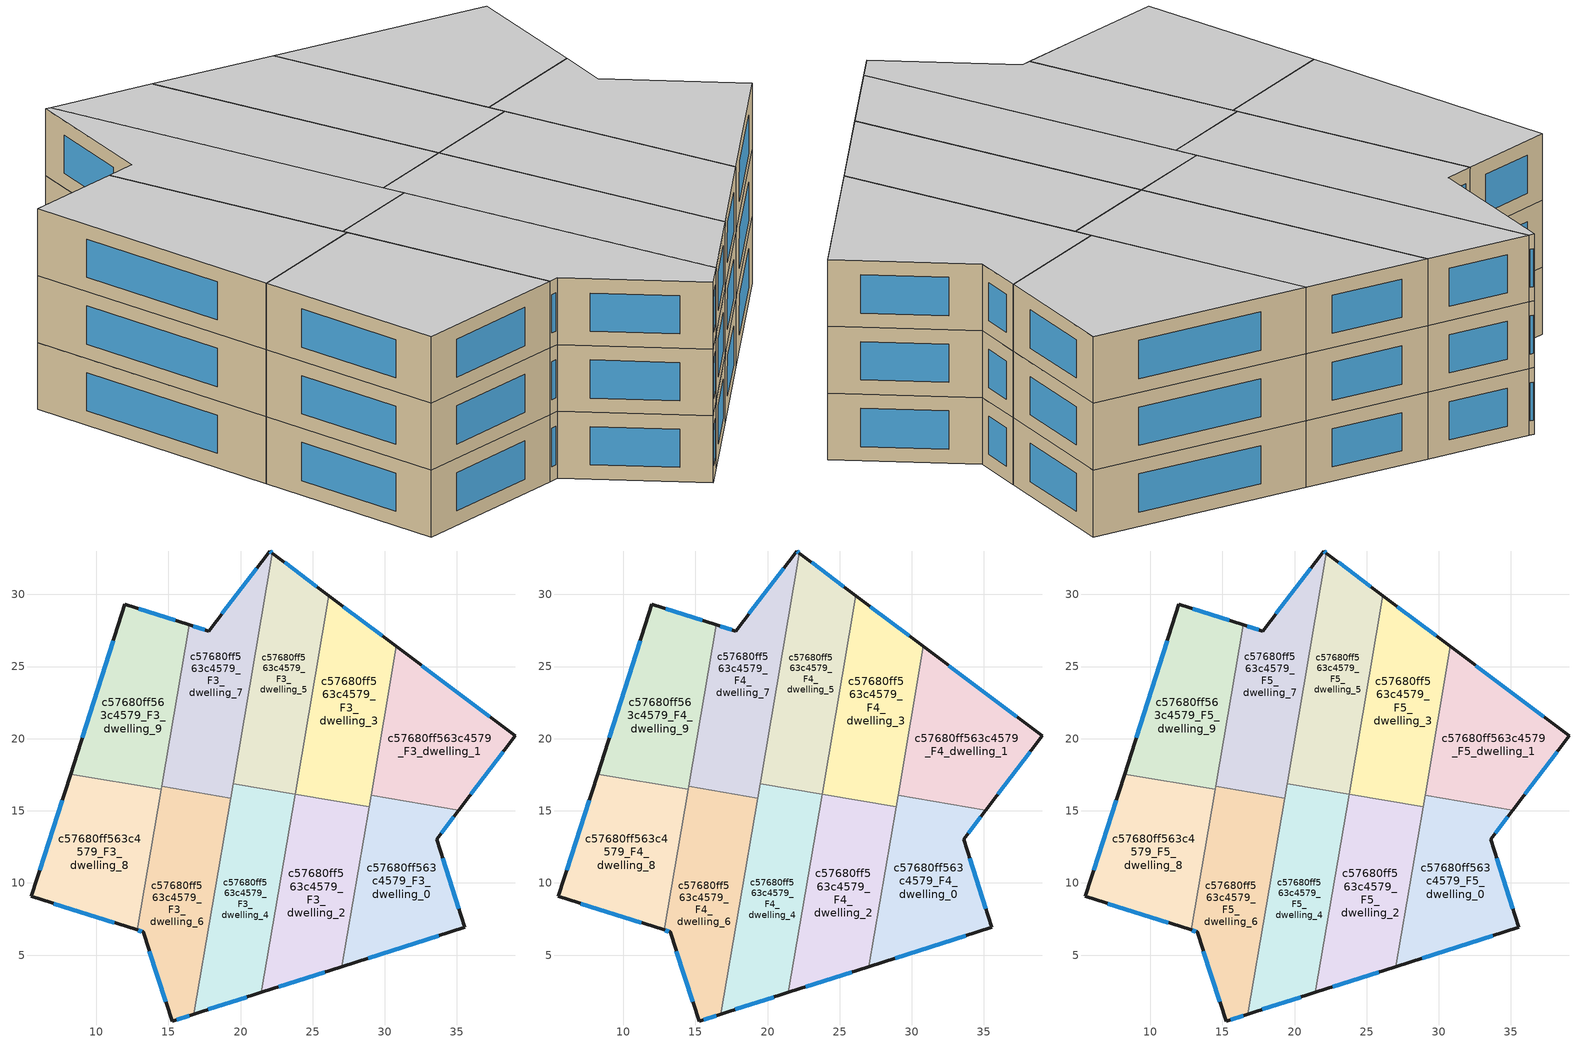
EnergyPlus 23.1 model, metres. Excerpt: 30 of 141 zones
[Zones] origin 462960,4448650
c57680ff563c4579_F3_dwelling_0
 floor to c57680ff563c4579_F2_dwelling_0 (EU_floor_Construction): 35.11,15.03 33.58,13.02 35.55,6.92 27.02,4.2 29.05,16.07 z9
 wall outside (EU_wall_Construction): 27.02,4.2 35.55,6.92 33.58,13.02 35.11,15.03 z9:12
 wall to c57680ff563c4579_F3_dwelling_1 (EU_wall_Construction): 35.11,15.03 29.05,16.07 z9:12
 wall to c57680ff563c4579_F3_dwelling_2 (EU_wall_Construction): 28.91,15.29 27.02,4.2 z9:12
 wall to c57680ff563c4579_F3_dwelling_3 (EU_wall_Construction): 29.05,16.07 28.91,15.29 z9:12
 window (EU_Window_Construction): 33.91,13.45 34.78,14.6 / 35.13,8.23 34.01,11.72 / 28.85,4.78 33.73,6.34 z9.64:11.36
c57680ff563c4579_F3_dwelling_1
 floor to c57680ff563c4579_F2_dwelling_1 (EU_floor_Construction): 39.03,20.2 35.11,15.03 29.05,16.07 30.81,26.39 z9
 wall outside (EU_wall_Construction): 35.11,15.03 39.03,20.2 30.81,26.39 z9:12
 wall to c57680ff563c4579_F3_dwelling_3 (EU_wall_Construction): 30.81,26.39 29.05,16.07 z9:12
 window (EU_Window_Construction): 37.27,21.53 32.57,25.06 / 35.95,16.14 38.19,19.09 z9.64:11.36
c57680ff563c4579_F3_dwelling_2
 floor to c57680ff563c4579_F2_dwelling_2 (EU_floor_Construction): 28.91,15.29 27.02,4.2 21.44,2.41 23.78,16.17 z9
 wall outside (EU_wall_Construction): 21.44,2.41 27.02,4.2 z9:12
 wall to c57680ff563c4579_F3_dwelling_3 (EU_wall_Construction): 28.91,15.29 23.78,16.17 z9:12
 wall to c57680ff563c4579_F3_dwelling_4 (EU_wall_Construction): 23.78,16.16 21.44,2.41 z9:12
 window (EU_Window_Construction): 22.63,2.79 25.83,3.81 z9.64:11.36
c57680ff563c4579_F3_dwelling_3
 floor to c57680ff563c4579_F2_dwelling_3 (EU_floor_Construction): 30.81,26.39 28.91,15.29 23.78,16.17 26.13,29.91 z9
 wall outside (EU_wall_Construction): 30.81,26.39 26.13,29.91 z9:12
 wall to c57680ff563c4579_F3_dwelling_5 (EU_wall_Construction): 26.13,29.91 23.78,16.17 z9:12
 window (EU_Window_Construction): 29.8,27.14 27.13,29.16 z9.64:11.36
c57680ff563c4579_F3_dwelling_4
 floor to c57680ff563c4579_F2_dwelling_4 (EU_floor_Construction): 23.78,16.16 21.44,2.41 16.77,0.92 19.49,16.89 z9
 wall outside (EU_wall_Construction): 16.77,0.92 21.44,2.41 z9:12
 wall to c57680ff563c4579_F3_dwelling_5 (EU_wall_Construction): 23.78,16.16 19.49,16.89 z9:12
 wall to c57680ff563c4579_F3_dwelling_6 (EU_wall_Construction): 19.32,15.88 16.77,0.92 z9:12
 wall to c57680ff563c4579_F3_dwelling_7 (EU_wall_Construction): 19.49,16.89 19.32,15.88 z9:12
 window (EU_Window_Construction): 17.77,1.24 20.44,2.09 z9.64:11.36
c57680ff563c4579_F3_dwelling_5
 floor to c57680ff563c4579_F2_dwelling_5 (EU_floor_Construction): 26.13,29.91 23.78,16.16 19.49,16.89 22.21,32.86 z9
 wall outside (EU_wall_Construction): 26.13,29.91 22.21,32.86 z9:12
 wall to c57680ff563c4579_F3_dwelling_7 (EU_wall_Construction): 22.21,32.86 19.49,16.89 z9:12
 window (EU_Window_Construction): 25.29,30.54 23.05,32.23 z9.64:11.36
c57680ff563c4579_F3_dwelling_6
 floor to c57680ff563c4579_F2_dwelling_6 (EU_floor_Construction): 19.32,15.88 16.77,0.92 15.25,0.44 13.27,6.61 12.83,6.75 14.53,16.7 z9
 wall outside (EU_wall_Construction): 12.83,6.75 13.27,6.61 15.25,0.44 16.77,0.92 z9:12
 wall to c57680ff563c4579_F3_dwelling_7 (EU_wall_Construction): 19.32,15.88 14.53,16.7 z9:12
 wall to c57680ff563c4579_F3_dwelling_8 (EU_wall_Construction): 14.49,16.48 12.83,6.75 z9:12
 wall to c57680ff563c4579_F3_dwelling_9 (EU_wall_Construction): 14.53,16.7 14.49,16.48 z9:12
 window (EU_Window_Construction): 15.58,0.54 16.44,0.82 / 13.69,5.29 14.83,1.76 / 12.92,6.72 13.17,6.64 z9.64:11.36
c57680ff563c4579_F3_dwelling_7
 floor to c57680ff563c4579_F2_dwelling_7 (EU_floor_Construction): 22.21,32.86 19.32,15.88 14.53,16.7 16.44,27.89 17.81,27.45 22.02,33 z9
 wall outside (EU_wall_Construction): 22.21,32.86 22.02,33 17.81,27.45 16.44,27.89 z9:12
 wall to c57680ff563c4579_F3_dwelling_9 (EU_wall_Construction): 16.44,27.89 14.53,16.7 z9:12
 window (EU_Window_Construction): 22.17,32.89 22.06,32.97 / 17.52,27.55 16.73,27.8 / 21.12,31.81 18.71,28.64 z9.64:11.36
c57680ff563c4579_F3_dwelling_8
 floor to c57680ff563c4579_F2_dwelling_8 (EU_floor_Construction): 14.49,16.48 12.83,6.75 5.51,9.08 8.22,17.55 z9
 wall outside (EU_wall_Construction): 8.22,17.55 5.51,9.08 12.83,6.75 z9:12
 wall to c57680ff563c4579_F3_dwelling_9 (EU_wall_Construction): 14.49,16.48 8.22,17.55 z9:12
 window (EU_Window_Construction): 7.07,8.58 11.26,7.24 / 7.64,15.73 6.09,10.89 z9.64:11.36
c57680ff563c4579_F3_dwelling_9
 floor to c57680ff563c4579_F2_dwelling_9 (EU_floor_Construction): 16.44,27.89 14.49,16.48 8.22,17.55 11.99,29.3 z9
 wall outside (EU_wall_Construction): 16.44,27.89 11.99,29.3 8.22,17.55 z9:12
 window (EU_Window_Construction): 11.18,26.78 9.03,20.07 / 15.48,28.19 12.94,29 z9.64:11.36
c57680ff563c4579_F4_dwelling_0
 floor to c57680ff563c4579_F3_dwelling_0 (EU_floor_Construction): 35.11,15.03 33.58,13.02 35.55,6.92 27.02,4.2 29.05,16.07 z12
 wall outside (EU_wall_Construction): 27.02,4.2 35.55,6.92 33.58,13.02 35.11,15.03 z12:15
 wall to c57680ff563c4579_F4_dwelling_1 (EU_wall_Construction): 35.11,15.03 29.05,16.07 z12:15
 wall to c57680ff563c4579_F4_dwelling_2 (EU_wall_Construction): 28.91,15.29 27.02,4.2 z12:15
 wall to c57680ff563c4579_F4_dwelling_3 (EU_wall_Construction): 29.05,16.07 28.91,15.29 z12:15
 window (EU_Window_Construction): 33.91,13.45 34.78,14.6 / 35.13,8.23 34.01,11.72 / 28.85,4.78 33.73,6.34 z12.64:14.36
c57680ff563c4579_F4_dwelling_1
 floor to c57680ff563c4579_F3_dwelling_1 (EU_floor_Construction): 39.03,20.2 35.11,15.03 29.05,16.07 30.81,26.39 z12
 wall outside (EU_wall_Construction): 35.11,15.03 39.03,20.2 30.81,26.39 z12:15
 wall to c57680ff563c4579_F4_dwelling_3 (EU_wall_Construction): 30.81,26.39 29.05,16.07 z12:15
 window (EU_Window_Construction): 37.27,21.53 32.57,25.06 / 35.95,16.14 38.19,19.09 z12.64:14.36
c57680ff563c4579_F4_dwelling_2
 floor to c57680ff563c4579_F3_dwelling_2 (EU_floor_Construction): 28.91,15.29 27.02,4.2 21.44,2.41 23.78,16.17 z12
 wall outside (EU_wall_Construction): 21.44,2.41 27.02,4.2 z12:15
 wall to c57680ff563c4579_F4_dwelling_3 (EU_wall_Construction): 28.91,15.29 23.78,16.17 z12:15
 wall to c57680ff563c4579_F4_dwelling_4 (EU_wall_Construction): 23.78,16.16 21.44,2.41 z12:15
 window (EU_Window_Construction): 22.63,2.79 25.83,3.81 z12.64:14.36
c57680ff563c4579_F4_dwelling_3
 floor to c57680ff563c4579_F3_dwelling_3 (EU_floor_Construction): 30.81,26.39 28.91,15.29 23.78,16.17 26.13,29.91 z12
 wall outside (EU_wall_Construction): 30.81,26.39 26.13,29.91 z12:15
 wall to c57680ff563c4579_F4_dwelling_5 (EU_wall_Construction): 26.13,29.91 23.78,16.17 z12:15
 window (EU_Window_Construction): 29.8,27.14 27.13,29.16 z12.64:14.36
c57680ff563c4579_F4_dwelling_4
 floor to c57680ff563c4579_F3_dwelling_4 (EU_floor_Construction): 23.78,16.16 21.44,2.41 16.77,0.92 19.49,16.89 z12
 wall outside (EU_wall_Construction): 16.77,0.92 21.44,2.41 z12:15
 wall to c57680ff563c4579_F4_dwelling_5 (EU_wall_Construction): 23.78,16.16 19.49,16.89 z12:15
 wall to c57680ff563c4579_F4_dwelling_6 (EU_wall_Construction): 19.32,15.88 16.77,0.92 z12:15
 wall to c57680ff563c4579_F4_dwelling_7 (EU_wall_Construction): 19.49,16.89 19.32,15.88 z12:15
 window (EU_Window_Construction): 17.77,1.24 20.44,2.09 z12.64:14.36
c57680ff563c4579_F4_dwelling_5
 floor to c57680ff563c4579_F3_dwelling_5 (EU_floor_Construction): 26.13,29.91 23.78,16.16 19.49,16.89 22.21,32.86 z12
 wall outside (EU_wall_Construction): 26.13,29.91 22.21,32.86 z12:15
 wall to c57680ff563c4579_F4_dwelling_7 (EU_wall_Construction): 22.21,32.86 19.49,16.89 z12:15
 window (EU_Window_Construction): 25.29,30.54 23.05,32.23 z12.64:14.36
c57680ff563c4579_F4_dwelling_6
 floor to c57680ff563c4579_F3_dwelling_6 (EU_floor_Construction): 19.32,15.88 16.77,0.92 15.25,0.44 13.27,6.61 12.83,6.75 14.53,16.7 z12
 wall outside (EU_wall_Construction): 12.83,6.75 13.27,6.61 15.25,0.44 16.77,0.92 z12:15
 wall to c57680ff563c4579_F4_dwelling_7 (EU_wall_Construction): 19.32,15.88 14.53,16.7 z12:15
 wall to c57680ff563c4579_F4_dwelling_8 (EU_wall_Construction): 14.49,16.48 12.83,6.75 z12:15
 wall to c57680ff563c4579_F4_dwelling_9 (EU_wall_Construction): 14.53,16.7 14.49,16.48 z12:15
 window (EU_Window_Construction): 15.58,0.54 16.44,0.82 / 13.69,5.29 14.83,1.76 / 12.92,6.72 13.17,6.64 z12.64:14.36
c57680ff563c4579_F4_dwelling_7
 floor to c57680ff563c4579_F3_dwelling_7 (EU_floor_Construction): 22.21,32.86 19.32,15.88 14.53,16.7 16.44,27.89 17.81,27.45 22.02,33 z12
 wall outside (EU_wall_Construction): 22.21,32.86 22.02,33 17.81,27.45 16.44,27.89 z12:15
 wall to c57680ff563c4579_F4_dwelling_9 (EU_wall_Construction): 16.44,27.89 14.53,16.7 z12:15
 window (EU_Window_Construction): 22.17,32.89 22.06,32.97 / 17.52,27.55 16.73,27.8 / 21.12,31.81 18.71,28.64 z12.64:14.36
c57680ff563c4579_F4_dwelling_8
 floor to c57680ff563c4579_F3_dwelling_8 (EU_floor_Construction): 14.49,16.48 12.83,6.75 5.51,9.08 8.22,17.55 z12
 wall outside (EU_wall_Construction): 8.22,17.55 5.51,9.08 12.83,6.75 z12:15
 wall to c57680ff563c4579_F4_dwelling_9 (EU_wall_Construction): 14.49,16.48 8.22,17.55 z12:15
 window (EU_Window_Construction): 7.07,8.58 11.26,7.24 / 7.64,15.73 6.09,10.89 z12.64:14.36
c57680ff563c4579_F4_dwelling_9
 floor to c57680ff563c4579_F3_dwelling_9 (EU_floor_Construction): 16.44,27.89 14.49,16.48 8.22,17.55 11.99,29.3 z12
 wall outside (EU_wall_Construction): 16.44,27.89 11.99,29.3 8.22,17.55 z12:15
 window (EU_Window_Construction): 11.18,26.78 9.03,20.07 / 15.48,28.19 12.94,29 z12.64:14.36
c57680ff563c4579_F5_dwelling_0
 floor to c57680ff563c4579_F4_dwelling_0 (EU_floor_Construction): 35.11,15.03 33.58,13.02 35.55,6.92 27.02,4.2 29.05,16.07 z15
 wall outside (EU_wall_Construction): 27.02,4.2 35.55,6.92 33.58,13.02 35.11,15.03 z15:18
 wall to c57680ff563c4579_F5_dwelling_1 (EU_wall_Construction): 35.11,15.03 29.05,16.07 z15:18
 wall to c57680ff563c4579_F5_dwelling_2 (EU_wall_Construction): 28.91,15.29 27.02,4.2 z15:18
 wall to c57680ff563c4579_F5_dwelling_3 (EU_wall_Construction): 29.05,16.07 28.91,15.29 z15:18
 window (EU_Window_Construction): 33.91,13.45 34.78,14.6 / 35.13,8.23 34.01,11.72 / 28.85,4.78 33.73,6.34 z15.64:17.36
 ceiling to c57680ff563c4579_F6_dwelling_0 (EU_floor_Construction): 35.55,6.92 33.58,13.02 35.11,15.03 29.05,16.07 27.02,4.2 z18
c57680ff563c4579_F5_dwelling_1
 floor to c57680ff563c4579_F4_dwelling_1 (EU_floor_Construction): 39.03,20.2 35.11,15.03 29.05,16.07 30.81,26.39 z15
 wall outside (EU_wall_Construction): 35.11,15.03 39.03,20.2 30.81,26.39 z15:18
 wall to c57680ff563c4579_F5_dwelling_3 (EU_wall_Construction): 30.81,26.39 29.05,16.07 z15:18
 window (EU_Window_Construction): 37.27,21.53 32.57,25.06 / 35.95,16.14 38.19,19.09 z15.64:17.36
 ceiling to c57680ff563c4579_F6_dwelling_1 (EU_floor_Construction): 35.11,15.03 39.03,20.2 30.81,26.39 29.05,16.07 z18
c57680ff563c4579_F5_dwelling_2
 floor to c57680ff563c4579_F4_dwelling_2 (EU_floor_Construction): 28.91,15.29 27.02,4.2 21.44,2.41 23.78,16.17 z15
 wall outside (EU_wall_Construction): 21.44,2.41 27.02,4.2 z15:18
 wall to c57680ff563c4579_F5_dwelling_3 (EU_wall_Construction): 28.91,15.29 23.78,16.17 z15:18
 wall to c57680ff563c4579_F5_dwelling_4 (EU_wall_Construction): 23.78,16.16 21.44,2.41 z15:18
 window (EU_Window_Construction): 22.63,2.79 25.83,3.81 z15.64:17.36
 ceiling to c57680ff563c4579_F6_dwelling_2 (EU_floor_Construction): 27.02,4.2 28.91,15.29 23.78,16.17 21.44,2.41 z18
c57680ff563c4579_F5_dwelling_3
 floor to c57680ff563c4579_F4_dwelling_3 (EU_floor_Construction): 30.81,26.39 28.91,15.29 23.78,16.17 26.13,29.91 z15
 wall outside (EU_wall_Construction): 30.81,26.39 26.13,29.91 z15:18
 wall to c57680ff563c4579_F5_dwelling_5 (EU_wall_Construction): 26.13,29.91 23.78,16.17 z15:18
 window (EU_Window_Construction): 29.8,27.14 27.13,29.16 z15.64:17.36
 ceiling to c57680ff563c4579_F6_dwelling_3 (EU_floor_Construction): 28.91,15.29 30.81,26.39 26.13,29.91 23.78,16.17 z18
c57680ff563c4579_F5_dwelling_4
 floor to c57680ff563c4579_F4_dwelling_4 (EU_floor_Construction): 23.78,16.16 21.44,2.41 16.77,0.92 19.49,16.89 z15
 wall outside (EU_wall_Construction): 16.77,0.92 21.44,2.41 z15:18
 wall to c57680ff563c4579_F5_dwelling_5 (EU_wall_Construction): 23.78,16.16 19.49,16.89 z15:18
 wall to c57680ff563c4579_F5_dwelling_6 (EU_wall_Construction): 19.32,15.88 16.77,0.92 z15:18
 wall to c57680ff563c4579_F5_dwelling_7 (EU_wall_Construction): 19.49,16.89 19.32,15.88 z15:18
 window (EU_Window_Construction): 17.77,1.24 20.44,2.09 z15.64:17.36
 ceiling to c57680ff563c4579_F6_dwelling_4 (EU_floor_Construction): 21.44,2.41 23.78,16.16 19.49,16.89 16.77,0.92 z18
c57680ff563c4579_F5_dwelling_5
 floor to c57680ff563c4579_F4_dwelling_5 (EU_floor_Construction): 26.13,29.91 23.78,16.16 19.49,16.89 22.21,32.86 z15
 wall outside (EU_wall_Construction): 26.13,29.91 22.21,32.86 z15:18
 wall to c57680ff563c4579_F5_dwelling_7 (EU_wall_Construction): 22.21,32.86 19.49,16.89 z15:18
 window (EU_Window_Construction): 25.29,30.54 23.05,32.23 z15.64:17.36
 ceiling to c57680ff563c4579_F6_dwelling_5 (EU_floor_Construction): 23.78,16.16 26.13,29.91 22.21,32.86 19.49,16.89 z18
c57680ff563c4579_F5_dwelling_6
 floor to c57680ff563c4579_F4_dwelling_6 (EU_floor_Construction): 19.32,15.88 16.77,0.92 15.25,0.44 13.27,6.61 12.83,6.75 14.53,16.7 z15
 wall outside (EU_wall_Construction): 12.83,6.75 13.27,6.61 15.25,0.44 16.77,0.92 z15:18
 wall to c57680ff563c4579_F5_dwelling_7 (EU_wall_Construction): 19.32,15.88 14.53,16.7 z15:18
 wall to c57680ff563c4579_F5_dwelling_8 (EU_wall_Construction): 14.49,16.48 12.83,6.75 z15:18
 wall to c57680ff563c4579_F5_dwelling_9 (EU_wall_Construction): 14.53,16.7 14.49,16.48 z15:18
 window (EU_Window_Construction): 15.58,0.54 16.44,0.82 / 13.69,5.29 14.83,1.76 / 12.92,6.72 13.17,6.64 z15.64:17.36
 ceiling to c57680ff563c4579_F6_dwelling_6 (EU_floor_Construction): 16.77,0.92 19.32,15.88 14.53,16.7 12.83,6.75 13.27,6.61 15.25,0.44 z18
c57680ff563c4579_F5_dwelling_7
 floor to c57680ff563c4579_F4_dwelling_7 (EU_floor_Construction): 22.21,32.86 19.32,15.88 14.53,16.7 16.44,27.89 17.81,27.45 22.02,33 z15
 wall outside (EU_wall_Construction): 22.21,32.86 22.02,33 17.81,27.45 16.44,27.89 z15:18
 wall to c57680ff563c4579_F5_dwelling_9 (EU_wall_Construction): 16.44,27.89 14.53,16.7 z15:18
 window (EU_Window_Construction): 22.17,32.89 22.06,32.97 / 17.52,27.55 16.73,27.8 / 21.12,31.81 18.71,28.64 z15.64:17.36
 ceiling to c57680ff563c4579_F6_dwelling_7 (EU_floor_Construction): 19.32,15.88 22.21,32.86 22.02,33 17.81,27.45 16.44,27.89 14.53,16.7 z18
c57680ff563c4579_F5_dwelling_8
 floor to c57680ff563c4579_F4_dwelling_8 (EU_floor_Construction): 14.49,16.48 12.83,6.75 5.51,9.08 8.22,17.55 z15
 wall outside (EU_wall_Construction): 8.22,17.55 5.51,9.08 12.83,6.75 z15:18
 wall to c57680ff563c4579_F5_dwelling_9 (EU_wall_Construction): 14.49,16.48 8.22,17.55 z15:18
 window (EU_Window_Construction): 7.07,8.58 11.26,7.24 / 7.64,15.73 6.09,10.89 z15.64:17.36
 ceiling to c57680ff563c4579_F6_dwelling_8 (EU_floor_Construction): 12.83,6.75 14.49,16.48 8.22,17.55 5.51,9.08 z18
c57680ff563c4579_F5_dwelling_9
 floor to c57680ff563c4579_F4_dwelling_9 (EU_floor_Construction): 16.44,27.89 14.49,16.48 8.22,17.55 11.99,29.3 z15
 wall outside (EU_wall_Construction): 16.44,27.89 11.99,29.3 8.22,17.55 z15:18
 window (EU_Window_Construction): 11.18,26.78 9.03,20.07 / 15.48,28.19 12.94,29 z15.64:17.36
 ceiling to c57680ff563c4579_F6_dwelling_9 (EU_floor_Construction): 14.49,16.48 16.44,27.89 11.99,29.3 8.22,17.55 z18
[Building]
EU S2 Campaign: North Axis=0; Terrain=City; Solar Distribution=FullExterior
[Site:Location]
Yerevan-Zvartnots.Intl.AP: Latitude=40.15; Longitude=44.383; Time Zone=4; Elevation=854
[SizingPeriod:WeatherFileDays]
AnnualSizingPeriod: Begin Month=1; Begin Day of Month=1; End Month=12; End Day of Month=31; Day of Week for Start Day=Monday; Use Weather File Daylight Saving Period=No; Use Weather File Rain and Snow Indicators=No
[MATERIAL]
EU_InternalMass_Material: Roughness=MediumRough; Thickness=0.1; Conductivity=1; Density=1800; Specific Heat=900; Thermal Absorptance=0.9; Solar Absorptance=0.7; Visible Absorptance=0.7
[MATERIAL:NOMASS] Roughness=MediumRough; Thermal Absorptance=0.9; Solar Absorptance=0.7; Visible Absorptance=0.7
Name | Thermal Resistance
EU_wall_NoMass | 1.05043
EU_floor_NoMass | 0.478065
[WINDOWMATERIAL:SIMPLEGLAZINGSYSTEM]
EU_Window_SimpleGlazing: UFactor=2.5566; Solar Heat Gain Coefficient=0.75; Visible Transmittance=0.75
[CONSTRUCTION]
EU_wall_Construction: EU_wall_NoMass
EU_floor_Construction: EU_floor_NoMass
EU_Window_Construction: EU_Window_SimpleGlazing
EU_InternalMass_Construction: EU_InternalMass_Material
[ZONE] Type=1; Multiplier=1; Ceiling Height=autocalculate; Floor Area=autocalculate; Part of Total Floor Area=Yes
Name | Volume
c57680ff563c4579_F3_dwelling_0; c57680ff563c4579_F4_dwelling_0; c57680ff563c4579_F5_dwelling_0 | 196.804
c57680ff563c4579_F3_dwelling_1; c57680ff563c4579_F4_dwelling_1; c57680ff563c4579_F5_dwelling_1; c57680ff563c4579_F3_dwelling_2; c57680ff563c4579_F4_dwelling_2; c57680ff563c4579_F5_dwelling_2 | 196.808
c57680ff563c4579_F3_dwelling_3; c57680ff563c4579_F4_dwelling_3; c57680ff563c4579_F5_dwelling_3; c57680ff563c4579_F3_dwelling_6; c57680ff563c4579_F4_dwelling_6; c57680ff563c4579_F5_dwelling_6 | 196.803
c57680ff563c4579_F3_dwelling_4; c57680ff563c4579_F4_dwelling_4; c57680ff563c4579_F5_dwelling_4 | 196.795
c57680ff563c4579_F3_dwelling_5; c57680ff563c4579_F4_dwelling_5; c57680ff563c4579_F5_dwelling_5 | 196.802
c57680ff563c4579_F3_dwelling_7; c57680ff563c4579_F4_dwelling_7; c57680ff563c4579_F5_dwelling_7 | 196.788
c57680ff563c4579_F3_dwelling_8; c57680ff563c4579_F4_dwelling_8; c57680ff563c4579_F5_dwelling_8 | 196.805
c57680ff563c4579_F3_dwelling_9; c57680ff563c4579_F4_dwelling_9; c57680ff563c4579_F5_dwelling_9 | 196.809
[INTERNALMASS] Construction=EU_InternalMass_Construction
Name | Zone or ZoneList | Surface Area
c57680ff563c4579_F3_dwelling_0_EU_InternalMass | c57680ff563c4579_F3_dwelling_0 | 65.6012
c57680ff563c4579_F3_dwelling_1_EU_InternalMass | c57680ff563c4579_F3_dwelling_1 | 65.6027
c57680ff563c4579_F3_dwelling_2_EU_InternalMass | c57680ff563c4579_F3_dwelling_2 | 65.6025
c57680ff563c4579_F3_dwelling_3_EU_InternalMass | c57680ff563c4579_F3_dwelling_3 | 65.601
c57680ff563c4579_F3_dwelling_4_EU_InternalMass | c57680ff563c4579_F3_dwelling_4 | 65.5982
c57680ff563c4579_F3_dwelling_5_EU_InternalMass | c57680ff563c4579_F3_dwelling_5 | 65.6008
c57680ff563c4579_F3_dwelling_6_EU_InternalMass | c57680ff563c4579_F3_dwelling_6 | 65.601
c57680ff563c4579_F3_dwelling_7_EU_InternalMass | c57680ff563c4579_F3_dwelling_7 | 65.5962
c57680ff563c4579_F3_dwelling_8_EU_InternalMass | c57680ff563c4579_F3_dwelling_8 | 65.6018
c57680ff563c4579_F3_dwelling_9_EU_InternalMass | c57680ff563c4579_F3_dwelling_9 | 65.603
c57680ff563c4579_F4_dwelling_0_EU_InternalMass | c57680ff563c4579_F4_dwelling_0 | 65.6012
c57680ff563c4579_F4_dwelling_1_EU_InternalMass | c57680ff563c4579_F4_dwelling_1 | 65.6027
c57680ff563c4579_F4_dwelling_2_EU_InternalMass | c57680ff563c4579_F4_dwelling_2 | 65.6025
c57680ff563c4579_F4_dwelling_3_EU_InternalMass | c57680ff563c4579_F4_dwelling_3 | 65.601
c57680ff563c4579_F4_dwelling_4_EU_InternalMass | c57680ff563c4579_F4_dwelling_4 | 65.5982
c57680ff563c4579_F4_dwelling_5_EU_InternalMass | c57680ff563c4579_F4_dwelling_5 | 65.6008
c57680ff563c4579_F4_dwelling_6_EU_InternalMass | c57680ff563c4579_F4_dwelling_6 | 65.601
c57680ff563c4579_F4_dwelling_7_EU_InternalMass | c57680ff563c4579_F4_dwelling_7 | 65.5962
c57680ff563c4579_F4_dwelling_8_EU_InternalMass | c57680ff563c4579_F4_dwelling_8 | 65.6018
c57680ff563c4579_F4_dwelling_9_EU_InternalMass | c57680ff563c4579_F4_dwelling_9 | 65.603
c57680ff563c4579_F5_dwelling_0_EU_InternalMass | c57680ff563c4579_F5_dwelling_0 | 65.6012
c57680ff563c4579_F5_dwelling_1_EU_InternalMass | c57680ff563c4579_F5_dwelling_1 | 65.6027
c57680ff563c4579_F5_dwelling_2_EU_InternalMass | c57680ff563c4579_F5_dwelling_2 | 65.6025
c57680ff563c4579_F5_dwelling_3_EU_InternalMass | c57680ff563c4579_F5_dwelling_3 | 65.601
c57680ff563c4579_F5_dwelling_4_EU_InternalMass | c57680ff563c4579_F5_dwelling_4 | 65.5982
c57680ff563c4579_F5_dwelling_5_EU_InternalMass | c57680ff563c4579_F5_dwelling_5 | 65.6008
c57680ff563c4579_F5_dwelling_6_EU_InternalMass | c57680ff563c4579_F5_dwelling_6 | 65.601
c57680ff563c4579_F5_dwelling_7_EU_InternalMass | c57680ff563c4579_F5_dwelling_7 | 65.5962
c57680ff563c4579_F5_dwelling_8_EU_InternalMass | c57680ff563c4579_F5_dwelling_8 | 65.6018
c57680ff563c4579_F5_dwelling_9_EU_InternalMass | c57680ff563c4579_F5_dwelling_9 | 65.603
[OTHEREQUIPMENT] Fuel Type=Electricity; Design Level Calculation Method=Watts/Area; Power per Zone Floor Area=1; Fraction Latent=0; Fraction Radiant=0; Fraction Lost=0; Carbon Dioxide Generation Rate=0; EndUse Subcategory=EU_Step8_InternalGains
Name | Zone or ZoneList or Space or SpaceList | Schedule
EU_Step8_InternalGain_c57680ff563c4579_F3_dwelling_0_f000 | c57680ff563c4579_F3_dwelling_0 | EU_Step8_GainSchedule_c57680ff563c4579_F3_dwelling_0_f000
EU_Step8_InternalGain_c57680ff563c4579_F3_dwelling_1_f000 | c57680ff563c4579_F3_dwelling_1 | EU_Step8_GainSchedule_c57680ff563c4579_F3_dwelling_1_f000
EU_Step8_InternalGain_c57680ff563c4579_F3_dwelling_2_f000 | c57680ff563c4579_F3_dwelling_2 | EU_Step8_GainSchedule_c57680ff563c4579_F3_dwelling_2_f000
EU_Step8_InternalGain_c57680ff563c4579_F3_dwelling_3_f000 | c57680ff563c4579_F3_dwelling_3 | EU_Step8_GainSchedule_c57680ff563c4579_F3_dwelling_3_f000
EU_Step8_InternalGain_c57680ff563c4579_F3_dwelling_4_f000 | c57680ff563c4579_F3_dwelling_4 | EU_Step8_GainSchedule_c57680ff563c4579_F3_dwelling_4_f000
EU_Step8_InternalGain_c57680ff563c4579_F3_dwelling_5_f000 | c57680ff563c4579_F3_dwelling_5 | EU_Step8_GainSchedule_c57680ff563c4579_F3_dwelling_5_f000
EU_Step8_InternalGain_c57680ff563c4579_F3_dwelling_6_f000 | c57680ff563c4579_F3_dwelling_6 | EU_Step8_GainSchedule_c57680ff563c4579_F3_dwelling_6_f000
EU_Step8_InternalGain_c57680ff563c4579_F3_dwelling_7_f000 | c57680ff563c4579_F3_dwelling_7 | EU_Step8_GainSchedule_c57680ff563c4579_F3_dwelling_7_f000
EU_Step8_InternalGain_c57680ff563c4579_F3_dwelling_8_f000 | c57680ff563c4579_F3_dwelling_8 | EU_Step8_GainSchedule_c57680ff563c4579_F3_dwelling_8_f000
EU_Step8_InternalGain_c57680ff563c4579_F3_dwelling_9_f000 | c57680ff563c4579_F3_dwelling_9 | EU_Step8_GainSchedule_c57680ff563c4579_F3_dwelling_9_f000
EU_Step8_InternalGain_c57680ff563c4579_F4_dwelling_0_f000 | c57680ff563c4579_F4_dwelling_0 | EU_Step8_GainSchedule_c57680ff563c4579_F4_dwelling_0_f000
EU_Step8_InternalGain_c57680ff563c4579_F4_dwelling_1_f000 | c57680ff563c4579_F4_dwelling_1 | EU_Step8_GainSchedule_c57680ff563c4579_F4_dwelling_1_f000
EU_Step8_InternalGain_c57680ff563c4579_F4_dwelling_2_f000 | c57680ff563c4579_F4_dwelling_2 | EU_Step8_GainSchedule_c57680ff563c4579_F4_dwelling_2_f000
EU_Step8_InternalGain_c57680ff563c4579_F4_dwelling_3_f000 | c57680ff563c4579_F4_dwelling_3 | EU_Step8_GainSchedule_c57680ff563c4579_F4_dwelling_3_f000
EU_Step8_InternalGain_c57680ff563c4579_F4_dwelling_4_f000 | c57680ff563c4579_F4_dwelling_4 | EU_Step8_GainSchedule_c57680ff563c4579_F4_dwelling_4_f000
EU_Step8_InternalGain_c57680ff563c4579_F4_dwelling_5_f000 | c57680ff563c4579_F4_dwelling_5 | EU_Step8_GainSchedule_c57680ff563c4579_F4_dwelling_5_f000
EU_Step8_InternalGain_c57680ff563c4579_F4_dwelling_6_f000 | c57680ff563c4579_F4_dwelling_6 | EU_Step8_GainSchedule_c57680ff563c4579_F4_dwelling_6_f000
EU_Step8_InternalGain_c57680ff563c4579_F4_dwelling_7_f000 | c57680ff563c4579_F4_dwelling_7 | EU_Step8_GainSchedule_c57680ff563c4579_F4_dwelling_7_f000
EU_Step8_InternalGain_c57680ff563c4579_F4_dwelling_8_f000 | c57680ff563c4579_F4_dwelling_8 | EU_Step8_GainSchedule_c57680ff563c4579_F4_dwelling_8_f000
EU_Step8_InternalGain_c57680ff563c4579_F4_dwelling_9_f000 | c57680ff563c4579_F4_dwelling_9 | EU_Step8_GainSchedule_c57680ff563c4579_F4_dwelling_9_f000
EU_Step8_InternalGain_c57680ff563c4579_F5_dwelling_0_f000 | c57680ff563c4579_F5_dwelling_0 | EU_Step8_GainSchedule_c57680ff563c4579_F5_dwelling_0_f000
EU_Step8_InternalGain_c57680ff563c4579_F5_dwelling_1_f000 | c57680ff563c4579_F5_dwelling_1 | EU_Step8_GainSchedule_c57680ff563c4579_F5_dwelling_1_f000
EU_Step8_InternalGain_c57680ff563c4579_F5_dwelling_2_f000 | c57680ff563c4579_F5_dwelling_2 | EU_Step8_GainSchedule_c57680ff563c4579_F5_dwelling_2_f000
EU_Step8_InternalGain_c57680ff563c4579_F5_dwelling_3_f000 | c57680ff563c4579_F5_dwelling_3 | EU_Step8_GainSchedule_c57680ff563c4579_F5_dwelling_3_f000
EU_Step8_InternalGain_c57680ff563c4579_F5_dwelling_4_f000 | c57680ff563c4579_F5_dwelling_4 | EU_Step8_GainSchedule_c57680ff563c4579_F5_dwelling_4_f000
EU_Step8_InternalGain_c57680ff563c4579_F5_dwelling_5_f000 | c57680ff563c4579_F5_dwelling_5 | EU_Step8_GainSchedule_c57680ff563c4579_F5_dwelling_5_f000
EU_Step8_InternalGain_c57680ff563c4579_F5_dwelling_6_f000 | c57680ff563c4579_F5_dwelling_6 | EU_Step8_GainSchedule_c57680ff563c4579_F5_dwelling_6_f000
EU_Step8_InternalGain_c57680ff563c4579_F5_dwelling_7_f000 | c57680ff563c4579_F5_dwelling_7 | EU_Step8_GainSchedule_c57680ff563c4579_F5_dwelling_7_f000
EU_Step8_InternalGain_c57680ff563c4579_F5_dwelling_8_f000 | c57680ff563c4579_F5_dwelling_8 | EU_Step8_GainSchedule_c57680ff563c4579_F5_dwelling_8_f000
EU_Step8_InternalGain_c57680ff563c4579_F5_dwelling_9_f000 | c57680ff563c4579_F5_dwelling_9 | EU_Step8_GainSchedule_c57680ff563c4579_F5_dwelling_9_f000
[ZONEVENTILATION:DESIGNFLOWRATE] Schedule=EU_AlwaysOn; Design Flow Rate Calculation Method=AirChanges/Hour; Air Changes per Hour=0.557805; Ventilation Type=Natural; Fan Pressure Rise=0; Fan Total Efficiency=1; Constant Term Coefficient=1; Temperature Term Coefficient=0; Velocity Term Coefficient=0; Velocity Squared Term Coefficient=0; Minimum Indoor Temperature=-100; Maximum Indoor Temperature=100; Delta Temperature=-100; Minimum Outdoor Temperature=-100; Maximum Outdoor Temperature=100; Maximum Wind Speed=40
Name | Zone or ZoneList or Space or SpaceList
EU_ConstantAir_c57680ff563c4579_F3_dwelling_0 | c57680ff563c4579_F3_dwelling_0
EU_ConstantAir_c57680ff563c4579_F3_dwelling_1 | c57680ff563c4579_F3_dwelling_1
EU_ConstantAir_c57680ff563c4579_F3_dwelling_2 | c57680ff563c4579_F3_dwelling_2
EU_ConstantAir_c57680ff563c4579_F3_dwelling_3 | c57680ff563c4579_F3_dwelling_3
EU_ConstantAir_c57680ff563c4579_F3_dwelling_4 | c57680ff563c4579_F3_dwelling_4
EU_ConstantAir_c57680ff563c4579_F3_dwelling_5 | c57680ff563c4579_F3_dwelling_5
EU_ConstantAir_c57680ff563c4579_F3_dwelling_6 | c57680ff563c4579_F3_dwelling_6
EU_ConstantAir_c57680ff563c4579_F3_dwelling_7 | c57680ff563c4579_F3_dwelling_7
EU_ConstantAir_c57680ff563c4579_F3_dwelling_8 | c57680ff563c4579_F3_dwelling_8
EU_ConstantAir_c57680ff563c4579_F3_dwelling_9 | c57680ff563c4579_F3_dwelling_9
EU_ConstantAir_c57680ff563c4579_F4_dwelling_0 | c57680ff563c4579_F4_dwelling_0
EU_ConstantAir_c57680ff563c4579_F4_dwelling_1 | c57680ff563c4579_F4_dwelling_1
EU_ConstantAir_c57680ff563c4579_F4_dwelling_2 | c57680ff563c4579_F4_dwelling_2
EU_ConstantAir_c57680ff563c4579_F4_dwelling_3 | c57680ff563c4579_F4_dwelling_3
EU_ConstantAir_c57680ff563c4579_F4_dwelling_4 | c57680ff563c4579_F4_dwelling_4
EU_ConstantAir_c57680ff563c4579_F4_dwelling_5 | c57680ff563c4579_F4_dwelling_5
EU_ConstantAir_c57680ff563c4579_F4_dwelling_6 | c57680ff563c4579_F4_dwelling_6
EU_ConstantAir_c57680ff563c4579_F4_dwelling_7 | c57680ff563c4579_F4_dwelling_7
EU_ConstantAir_c57680ff563c4579_F4_dwelling_8 | c57680ff563c4579_F4_dwelling_8
EU_ConstantAir_c57680ff563c4579_F4_dwelling_9 | c57680ff563c4579_F4_dwelling_9
EU_ConstantAir_c57680ff563c4579_F5_dwelling_0 | c57680ff563c4579_F5_dwelling_0
EU_ConstantAir_c57680ff563c4579_F5_dwelling_1 | c57680ff563c4579_F5_dwelling_1
EU_ConstantAir_c57680ff563c4579_F5_dwelling_2 | c57680ff563c4579_F5_dwelling_2
EU_ConstantAir_c57680ff563c4579_F5_dwelling_3 | c57680ff563c4579_F5_dwelling_3
EU_ConstantAir_c57680ff563c4579_F5_dwelling_4 | c57680ff563c4579_F5_dwelling_4
EU_ConstantAir_c57680ff563c4579_F5_dwelling_5 | c57680ff563c4579_F5_dwelling_5
EU_ConstantAir_c57680ff563c4579_F5_dwelling_6 | c57680ff563c4579_F5_dwelling_6
EU_ConstantAir_c57680ff563c4579_F5_dwelling_7 | c57680ff563c4579_F5_dwelling_7
EU_ConstantAir_c57680ff563c4579_F5_dwelling_8 | c57680ff563c4579_F5_dwelling_8
EU_ConstantAir_c57680ff563c4579_F5_dwelling_9 | c57680ff563c4579_F5_dwelling_9
[HVACTEMPLATE:THERMOSTAT] Constant Heating Setpoint=20; Constant Cooling Setpoint=50
EU_HeatOnly_c57680ff563c4579_F0_dwelling_0; EU_HeatOnly_c57680ff563c4579_F0_dwelling_1; EU_HeatOnly_c57680ff563c4579_F0_dwelling_2; EU_HeatOnly_c57680ff563c4579_F0_dwelling_3; EU_HeatOnly_c57680ff563c4579_F0_dwelling_4; EU_HeatOnly_c57680ff563c4579_F0_dwelling_5; EU_HeatOnly_c57680ff563c4579_F0_dwelling_6; EU_HeatOnly_c57680ff563c4579_F0_dwelling_7; EU_HeatOnly_c57680ff563c4579_F0_dwelling_8; EU_HeatOnly_c57680ff563c4579_F0_dwelling_9; EU_HeatOnly_c57680ff563c4579_F0_dwelling_10; EU_HeatOnly_c57680ff563c4579_F1_dwelling_0; EU_HeatOnly_c57680ff563c4579_F1_dwelling_1; EU_HeatOnly_c57680ff563c4579_F1_dwelling_2; EU_HeatOnly_c57680ff563c4579_F1_dwelling_3; EU_HeatOnly_c57680ff563c4579_F1_dwelling_4; EU_HeatOnly_c57680ff563c4579_F1_dwelling_5; EU_HeatOnly_c57680ff563c4579_F1_dwelling_6; EU_HeatOnly_c57680ff563c4579_F1_dwelling_7; EU_HeatOnly_c57680ff563c4579_F1_dwelling_8; EU_HeatOnly_c57680ff563c4579_F1_dwelling_9; EU_HeatOnly_c57680ff563c4579_F2_dwelling_0; EU_HeatOnly_c57680ff563c4579_F2_dwelling_1; EU_HeatOnly_c57680ff563c4579_F2_dwelling_2; EU_HeatOnly_c57680ff563c4579_F2_dwelling_3; EU_HeatOnly_c57680ff563c4579_F2_dwelling_4; EU_HeatOnly_c57680ff563c4579_F2_dwelling_5; EU_HeatOnly_c57680ff563c4579_F2_dwelling_6; EU_HeatOnly_c57680ff563c4579_F2_dwelling_7; EU_HeatOnly_c57680ff563c4579_F2_dwelling_8; EU_HeatOnly_c57680ff563c4579_F2_dwelling_9; EU_HeatOnly_c57680ff563c4579_F3_dwelling_0; EU_HeatOnly_c57680ff563c4579_F3_dwelling_1; EU_HeatOnly_c57680ff563c4579_F3_dwelling_2; EU_HeatOnly_c57680ff563c4579_F3_dwelling_3; EU_HeatOnly_c57680ff563c4579_F3_dwelling_4; EU_HeatOnly_c57680ff563c4579_F3_dwelling_5; EU_HeatOnly_c57680ff563c4579_F3_dwelling_6; EU_HeatOnly_c57680ff563c4579_F3_dwelling_7; EU_HeatOnly_c57680ff563c4579_F3_dwelling_8; EU_HeatOnly_c57680ff563c4579_F3_dwelling_9; EU_HeatOnly_c57680ff563c4579_F4_dwelling_0; EU_HeatOnly_c57680ff563c4579_F4_dwelling_1; EU_HeatOnly_c57680ff563c4579_F4_dwelling_2; EU_HeatOnly_c57680ff563c4579_F4_dwelling_3; EU_HeatOnly_c57680ff563c4579_F4_dwelling_4; EU_HeatOnly_c57680ff563c4579_F4_dwelling_5; EU_HeatOnly_c57680ff563c4579_F4_dwelling_6; EU_HeatOnly_c57680ff563c4579_F4_dwelling_7; EU_HeatOnly_c57680ff563c4579_F4_dwelling_8; EU_HeatOnly_c57680ff563c4579_F4_dwelling_9; EU_HeatOnly_c57680ff563c4579_F5_dwelling_0; EU_HeatOnly_c57680ff563c4579_F5_dwelling_1; EU_HeatOnly_c57680ff563c4579_F5_dwelling_2; EU_HeatOnly_c57680ff563c4579_F5_dwelling_3; EU_HeatOnly_c57680ff563c4579_F5_dwelling_4; EU_HeatOnly_c57680ff563c4579_F5_dwelling_5; EU_HeatOnly_c57680ff563c4579_F5_dwelling_6; EU_HeatOnly_c57680ff563c4579_F5_dwelling_7; EU_HeatOnly_c57680ff563c4579_F5_dwelling_8; EU_HeatOnly_c57680ff563c4579_F5_dwelling_9; EU_HeatOnly_c57680ff563c4579_F6_dwelling_0; EU_HeatOnly_c57680ff563c4579_F6_dwelling_1; EU_HeatOnly_c57680ff563c4579_F6_dwelling_2; EU_HeatOnly_c57680ff563c4579_F6_dwelling_3; EU_HeatOnly_c57680ff563c4579_F6_dwelling_4; EU_HeatOnly_c57680ff563c4579_F6_dwelling_5; EU_HeatOnly_c57680ff563c4579_F6_dwelling_6; EU_HeatOnly_c57680ff563c4579_F6_dwelling_7; EU_HeatOnly_c57680ff563c4579_F6_dwelling_8; EU_HeatOnly_c57680ff563c4579_F6_dwelling_9; EU_HeatOnly_c57680ff563c4579_F7_dwelling_0; EU_HeatOnly_c57680ff563c4579_F7_dwelling_1; EU_HeatOnly_c57680ff563c4579_F7_dwelling_2; EU_HeatOnly_c57680ff563c4579_F7_dwelling_3; EU_HeatOnly_c57680ff563c4579_F7_dwelling_4; EU_HeatOnly_c57680ff563c4579_F7_dwelling_5; EU_HeatOnly_c57680ff563c4579_F7_dwelling_6; EU_HeatOnly_c57680ff563c4579_F7_dwelling_7; EU_HeatOnly_c57680ff563c4579_F7_dwelling_8; EU_HeatOnly_c57680ff563c4579_F7_dwelling_9; EU_HeatOnly_c57680ff563c4579_F8_dwelling_0; EU_HeatOnly_c57680ff563c4579_F8_dwelling_1; EU_HeatOnly_c57680ff563c4579_F8_dwelling_2; EU_HeatOnly_c57680ff563c4579_F8_dwelling_3; EU_HeatOnly_c57680ff563c4579_F8_dwelling_4; EU_HeatOnly_c57680ff563c4579_F8_dwelling_5; EU_HeatOnly_c57680ff563c4579_F8_dwelling_6; EU_HeatOnly_c57680ff563c4579_F8_dwelling_7; EU_HeatOnly_c57680ff563c4579_F8_dwelling_8; EU_HeatOnly_c57680ff563c4579_F8_dwelling_9; EU_HeatOnly_c57680ff563c4579_F9_dwelling_0; EU_HeatOnly_c57680ff563c4579_F9_dwelling_1; EU_HeatOnly_c57680ff563c4579_F9_dwelling_2; EU_HeatOnly_c57680ff563c4579_F9_dwelling_3; EU_HeatOnly_c57680ff563c4579_F9_dwelling_4; EU_HeatOnly_c57680ff563c4579_F9_dwelling_5; EU_HeatOnly_c57680ff563c4579_F9_dwelling_6; EU_HeatOnly_c57680ff563c4579_F9_dwelling_7; EU_HeatOnly_c57680ff563c4579_F9_dwelling_8; EU_HeatOnly_c57680ff563c4579_F9_dwelling_9; EU_HeatOnly_c57680ff563c4579_F10_dwelling_0; EU_HeatOnly_c57680ff563c4579_F10_dwelling_1; EU_HeatOnly_c57680ff563c4579_F10_dwelling_2; EU_HeatOnly_c57680ff563c4579_F10_dwelling_3; EU_HeatOnly_c57680ff563c4579_F10_dwelling_4; EU_HeatOnly_c57680ff563c4579_F10_dwelling_5; EU_HeatOnly_c57680ff563c4579_F10_dwelling_6; EU_HeatOnly_c57680ff563c4579_F10_dwelling_7; EU_HeatOnly_c57680ff563c4579_F10_dwelling_8; EU_HeatOnly_c57680ff563c4579_F10_dwelling_9; EU_HeatOnly_c57680ff563c4579_F11_dwelling_0; EU_HeatOnly_c57680ff563c4579_F11_dwelling_1; EU_HeatOnly_c57680ff563c4579_F11_dwelling_2; EU_HeatOnly_c57680ff563c4579_F11_dwelling_3; EU_HeatOnly_c57680ff563c4579_F11_dwelling_4; EU_HeatOnly_c57680ff563c4579_F11_dwelling_5; EU_HeatOnly_c57680ff563c4579_F11_dwelling_6; EU_HeatOnly_c57680ff563c4579_F11_dwelling_7; EU_HeatOnly_c57680ff563c4579_F11_dwelling_8; EU_HeatOnly_c57680ff563c4579_F11_dwelling_9; EU_HeatOnly_c57680ff563c4579_F12_dwelling_0; EU_HeatOnly_c57680ff563c4579_F12_dwelling_1; EU_HeatOnly_c57680ff563c4579_F12_dwelling_2; EU_HeatOnly_c57680ff563c4579_F12_dwelling_3; EU_HeatOnly_c57680ff563c4579_F12_dwelling_4; EU_HeatOnly_c57680ff563c4579_F12_dwelling_5; EU_HeatOnly_c57680ff563c4579_F12_dwelling_6; EU_HeatOnly_c57680ff563c4579_F12_dwelling_7; EU_HeatOnly_c57680ff563c4579_F12_dwelling_8; EU_HeatOnly_c57680ff563c4579_F12_dwelling_9; EU_HeatOnly_c57680ff563c4579_F13_dwelling_0; EU_HeatOnly_c57680ff563c4579_F13_dwelling_1; EU_HeatOnly_c57680ff563c4579_F13_dwelling_2; EU_HeatOnly_c57680ff563c4579_F13_dwelling_3; EU_HeatOnly_c57680ff563c4579_F13_dwelling_4; EU_HeatOnly_c57680ff563c4579_F13_dwelling_5; EU_HeatOnly_c57680ff563c4579_F13_dwelling_6; EU_HeatOnly_c57680ff563c4579_F13_dwelling_7; EU_HeatOnly_c57680ff563c4579_F13_dwelling_8; EU_HeatOnly_c57680ff563c4579_F13_dwelling_9
[HVACTEMPLATE:ZONE:IDEALLOADSAIRSYSTEM] System Availability Schedule=EU_AlwaysOn; Maximum Heating Supply Air Temperature=50; Minimum Cooling Supply Air Temperature=13; Maximum Heating Supply Air Humidity Ratio=0.0156; Minimum Cooling Supply Air Humidity Ratio=0.0077; Heating Limit=NoLimit; Cooling Limit=NoLimit; Heating Availability Schedule=EU_AlwaysOn; Cooling Availability Schedule=EU_CoolingOff; Dehumidification Control Type=ConstantSensibleHeatRatio; Cooling Sensible Heat Ratio=0.7; Dehumidification Setpoint=60; Humidification Control Type=None; Humidification Setpoint=30; Outdoor Air Method=None; Outdoor Air Flow Rate per Person=0.00944; Outdoor Air Flow Rate per Zone Floor Area=0; Outdoor Air Flow Rate per Zone=0; Demand Controlled Ventilation Type=None; Outdoor Air Economizer Type=NoEconomizer; Heat Recovery Type=None; Sensible Heat Recovery Effectiveness=0.7; Latent Heat Recovery Effectiveness=0.65
Name | Template Thermostat
c57680ff563c4579_F3_dwelling_0 | EU_HeatOnly_c57680ff563c4579_F3_dwelling_0
c57680ff563c4579_F3_dwelling_1 | EU_HeatOnly_c57680ff563c4579_F3_dwelling_1
c57680ff563c4579_F3_dwelling_2 | EU_HeatOnly_c57680ff563c4579_F3_dwelling_2
c57680ff563c4579_F3_dwelling_3 | EU_HeatOnly_c57680ff563c4579_F3_dwelling_3
c57680ff563c4579_F3_dwelling_4 | EU_HeatOnly_c57680ff563c4579_F3_dwelling_4
c57680ff563c4579_F3_dwelling_5 | EU_HeatOnly_c57680ff563c4579_F3_dwelling_5
c57680ff563c4579_F3_dwelling_6 | EU_HeatOnly_c57680ff563c4579_F3_dwelling_6
c57680ff563c4579_F3_dwelling_7 | EU_HeatOnly_c57680ff563c4579_F3_dwelling_7
c57680ff563c4579_F3_dwelling_8 | EU_HeatOnly_c57680ff563c4579_F3_dwelling_8
c57680ff563c4579_F3_dwelling_9 | EU_HeatOnly_c57680ff563c4579_F3_dwelling_9
c57680ff563c4579_F4_dwelling_0 | EU_HeatOnly_c57680ff563c4579_F4_dwelling_0
c57680ff563c4579_F4_dwelling_1 | EU_HeatOnly_c57680ff563c4579_F4_dwelling_1
c57680ff563c4579_F4_dwelling_2 | EU_HeatOnly_c57680ff563c4579_F4_dwelling_2
c57680ff563c4579_F4_dwelling_3 | EU_HeatOnly_c57680ff563c4579_F4_dwelling_3
c57680ff563c4579_F4_dwelling_4 | EU_HeatOnly_c57680ff563c4579_F4_dwelling_4
c57680ff563c4579_F4_dwelling_5 | EU_HeatOnly_c57680ff563c4579_F4_dwelling_5
c57680ff563c4579_F4_dwelling_6 | EU_HeatOnly_c57680ff563c4579_F4_dwelling_6
c57680ff563c4579_F4_dwelling_7 | EU_HeatOnly_c57680ff563c4579_F4_dwelling_7
c57680ff563c4579_F4_dwelling_8 | EU_HeatOnly_c57680ff563c4579_F4_dwelling_8
c57680ff563c4579_F4_dwelling_9 | EU_HeatOnly_c57680ff563c4579_F4_dwelling_9
c57680ff563c4579_F5_dwelling_0 | EU_HeatOnly_c57680ff563c4579_F5_dwelling_0
c57680ff563c4579_F5_dwelling_1 | EU_HeatOnly_c57680ff563c4579_F5_dwelling_1
c57680ff563c4579_F5_dwelling_2 | EU_HeatOnly_c57680ff563c4579_F5_dwelling_2
c57680ff563c4579_F5_dwelling_3 | EU_HeatOnly_c57680ff563c4579_F5_dwelling_3
c57680ff563c4579_F5_dwelling_4 | EU_HeatOnly_c57680ff563c4579_F5_dwelling_4
c57680ff563c4579_F5_dwelling_5 | EU_HeatOnly_c57680ff563c4579_F5_dwelling_5
c57680ff563c4579_F5_dwelling_6 | EU_HeatOnly_c57680ff563c4579_F5_dwelling_6
c57680ff563c4579_F5_dwelling_7 | EU_HeatOnly_c57680ff563c4579_F5_dwelling_7
c57680ff563c4579_F5_dwelling_8 | EU_HeatOnly_c57680ff563c4579_F5_dwelling_8
c57680ff563c4579_F5_dwelling_9 | EU_HeatOnly_c57680ff563c4579_F5_dwelling_9
[SIZING:ZONE] Zone Cooling Design Supply Air Temperature Input Method=SupplyAirTemperature; Zone Cooling Design Supply Air Temperature=13; Zone Heating Design Supply Air Temperature Input Method=SupplyAirTemperature; Zone Heating Design Supply Air Temperature=50; Zone Cooling Design Supply Air Humidity Ratio=0.008; Zone Heating Design Supply Air Humidity Ratio=0.008; Cooling Design Air Flow Method=DesignDay; Cooling Design Air Flow Rate=0; Cooling Minimum Air Flow per Zone Floor Area=0.000762; Cooling Minimum Air Flow=0; Cooling Minimum Air Flow Fraction=0.2; Heating Design Air Flow Method=DesignDay; Heating Design Air Flow Rate=0; Heating Maximum Air Flow per Zone Floor Area=0.002032; Heating Maximum Air Flow=0.141576; Heating Maximum Air Flow Fraction=0.3; Account for Dedicated Outdoor Air System=No; Dedicated Outdoor Air System Control Strategy=NeutralSupplyAir; Dedicated Outdoor Air Low Setpoint Temperature for Design=autosize; Dedicated Outdoor Air High Setpoint Temperature for Design=autosize; Zone Load Sizing Method=Sensible Load Only No Latent Load; Zone Latent Cooling Design Supply Air Humidity Ratio Input Method=HumidityRatioDifference; Zone Cooling Design Supply Air Humidity Ratio Difference=0.005; Zone Latent Heating Design Supply Air Humidity Ratio Input Method=HumidityRatioDifference; Zone Humidification Design Supply Air Humidity Ratio Difference=0.005
c57680ff563c4579_F3_dwelling_0; c57680ff563c4579_F3_dwelling_1; c57680ff563c4579_F3_dwelling_2; c57680ff563c4579_F3_dwelling_3; c57680ff563c4579_F3_dwelling_4; c57680ff563c4579_F3_dwelling_5; c57680ff563c4579_F3_dwelling_6; c57680ff563c4579_F3_dwelling_7; c57680ff563c4579_F3_dwelling_8; c57680ff563c4579_F3_dwelling_9; c57680ff563c4579_F4_dwelling_0; c57680ff563c4579_F4_dwelling_1; c57680ff563c4579_F4_dwelling_2; c57680ff563c4579_F4_dwelling_3; c57680ff563c4579_F4_dwelling_4; c57680ff563c4579_F4_dwelling_5; c57680ff563c4579_F4_dwelling_6; c57680ff563c4579_F4_dwelling_7; c57680ff563c4579_F4_dwelling_8; c57680ff563c4579_F4_dwelling_9; c57680ff563c4579_F5_dwelling_0; c57680ff563c4579_F5_dwelling_1; c57680ff563c4579_F5_dwelling_2; c57680ff563c4579_F5_dwelling_3; c57680ff563c4579_F5_dwelling_4; c57680ff563c4579_F5_dwelling_5; c57680ff563c4579_F5_dwelling_6; c57680ff563c4579_F5_dwelling_7; c57680ff563c4579_F5_dwelling_8; c57680ff563c4579_F5_dwelling_9
[SCHEDULE:CONSTANT]
Name | Hourly Value
EU_AlwaysOn | 1
EU_CoolingOff | 0
[SCHEDULE:FILE] Column Number=1; Rows to Skip at Top=0; Number of Hours of Data=8760; Column Separator=Comma; Interpolate to Timestep=No; Minutes per Item=60; Adjust Schedule for Daylight Savings=Yes
Name | File
EU_Step8_GainSchedule_c57680ff563c4579_F3_dwelling_0_f000 | ../../schedules/c57680ff563c4579/c57680ff563c4579_F3_dwelling_0_f000_gain.csv
EU_Step8_GainSchedule_c57680ff563c4579_F3_dwelling_1_f000 | ../../schedules/c57680ff563c4579/c57680ff563c4579_F3_dwelling_1_f000_gain.csv
EU_Step8_GainSchedule_c57680ff563c4579_F3_dwelling_2_f000 | ../../schedules/c57680ff563c4579/c57680ff563c4579_F3_dwelling_2_f000_gain.csv
EU_Step8_GainSchedule_c57680ff563c4579_F3_dwelling_3_f000 | ../../schedules/c57680ff563c4579/c57680ff563c4579_F3_dwelling_3_f000_gain.csv
EU_Step8_GainSchedule_c57680ff563c4579_F3_dwelling_4_f000 | ../../schedules/c57680ff563c4579/c57680ff563c4579_F3_dwelling_4_f000_gain.csv
EU_Step8_GainSchedule_c57680ff563c4579_F3_dwelling_5_f000 | ../../schedules/c57680ff563c4579/c57680ff563c4579_F3_dwelling_5_f000_gain.csv
EU_Step8_GainSchedule_c57680ff563c4579_F3_dwelling_6_f000 | ../../schedules/c57680ff563c4579/c57680ff563c4579_F3_dwelling_6_f000_gain.csv
EU_Step8_GainSchedule_c57680ff563c4579_F3_dwelling_7_f000 | ../../schedules/c57680ff563c4579/c57680ff563c4579_F3_dwelling_7_f000_gain.csv
EU_Step8_GainSchedule_c57680ff563c4579_F3_dwelling_8_f000 | ../../schedules/c57680ff563c4579/c57680ff563c4579_F3_dwelling_8_f000_gain.csv
EU_Step8_GainSchedule_c57680ff563c4579_F3_dwelling_9_f000 | ../../schedules/c57680ff563c4579/c57680ff563c4579_F3_dwelling_9_f000_gain.csv
EU_Step8_GainSchedule_c57680ff563c4579_F4_dwelling_0_f000 | ../../schedules/c57680ff563c4579/c57680ff563c4579_F4_dwelling_0_f000_gain.csv
EU_Step8_GainSchedule_c57680ff563c4579_F4_dwelling_1_f000 | ../../schedules/c57680ff563c4579/c57680ff563c4579_F4_dwelling_1_f000_gain.csv
EU_Step8_GainSchedule_c57680ff563c4579_F4_dwelling_2_f000 | ../../schedules/c57680ff563c4579/c57680ff563c4579_F4_dwelling_2_f000_gain.csv
EU_Step8_GainSchedule_c57680ff563c4579_F4_dwelling_3_f000 | ../../schedules/c57680ff563c4579/c57680ff563c4579_F4_dwelling_3_f000_gain.csv
EU_Step8_GainSchedule_c57680ff563c4579_F4_dwelling_4_f000 | ../../schedules/c57680ff563c4579/c57680ff563c4579_F4_dwelling_4_f000_gain.csv
EU_Step8_GainSchedule_c57680ff563c4579_F4_dwelling_5_f000 | ../../schedules/c57680ff563c4579/c57680ff563c4579_F4_dwelling_5_f000_gain.csv
EU_Step8_GainSchedule_c57680ff563c4579_F4_dwelling_6_f000 | ../../schedules/c57680ff563c4579/c57680ff563c4579_F4_dwelling_6_f000_gain.csv
EU_Step8_GainSchedule_c57680ff563c4579_F4_dwelling_7_f000 | ../../schedules/c57680ff563c4579/c57680ff563c4579_F4_dwelling_7_f000_gain.csv
EU_Step8_GainSchedule_c57680ff563c4579_F4_dwelling_8_f000 | ../../schedules/c57680ff563c4579/c57680ff563c4579_F4_dwelling_8_f000_gain.csv
EU_Step8_GainSchedule_c57680ff563c4579_F4_dwelling_9_f000 | ../../schedules/c57680ff563c4579/c57680ff563c4579_F4_dwelling_9_f000_gain.csv
EU_Step8_GainSchedule_c57680ff563c4579_F5_dwelling_0_f000 | ../../schedules/c57680ff563c4579/c57680ff563c4579_F5_dwelling_0_f000_gain.csv
EU_Step8_GainSchedule_c57680ff563c4579_F5_dwelling_1_f000 | ../../schedules/c57680ff563c4579/c57680ff563c4579_F5_dwelling_1_f000_gain.csv
EU_Step8_GainSchedule_c57680ff563c4579_F5_dwelling_2_f000 | ../../schedules/c57680ff563c4579/c57680ff563c4579_F5_dwelling_2_f000_gain.csv
EU_Step8_GainSchedule_c57680ff563c4579_F5_dwelling_3_f000 | ../../schedules/c57680ff563c4579/c57680ff563c4579_F5_dwelling_3_f000_gain.csv
EU_Step8_GainSchedule_c57680ff563c4579_F5_dwelling_4_f000 | ../../schedules/c57680ff563c4579/c57680ff563c4579_F5_dwelling_4_f000_gain.csv
EU_Step8_GainSchedule_c57680ff563c4579_F5_dwelling_5_f000 | ../../schedules/c57680ff563c4579/c57680ff563c4579_F5_dwelling_5_f000_gain.csv
EU_Step8_GainSchedule_c57680ff563c4579_F5_dwelling_6_f000 | ../../schedules/c57680ff563c4579/c57680ff563c4579_F5_dwelling_6_f000_gain.csv
EU_Step8_GainSchedule_c57680ff563c4579_F5_dwelling_7_f000 | ../../schedules/c57680ff563c4579/c57680ff563c4579_F5_dwelling_7_f000_gain.csv
EU_Step8_GainSchedule_c57680ff563c4579_F5_dwelling_8_f000 | ../../schedules/c57680ff563c4579/c57680ff563c4579_F5_dwelling_8_f000_gain.csv
EU_Step8_GainSchedule_c57680ff563c4579_F5_dwelling_9_f000 | ../../schedules/c57680ff563c4579/c57680ff563c4579_F5_dwelling_9_f000_gain.csv
